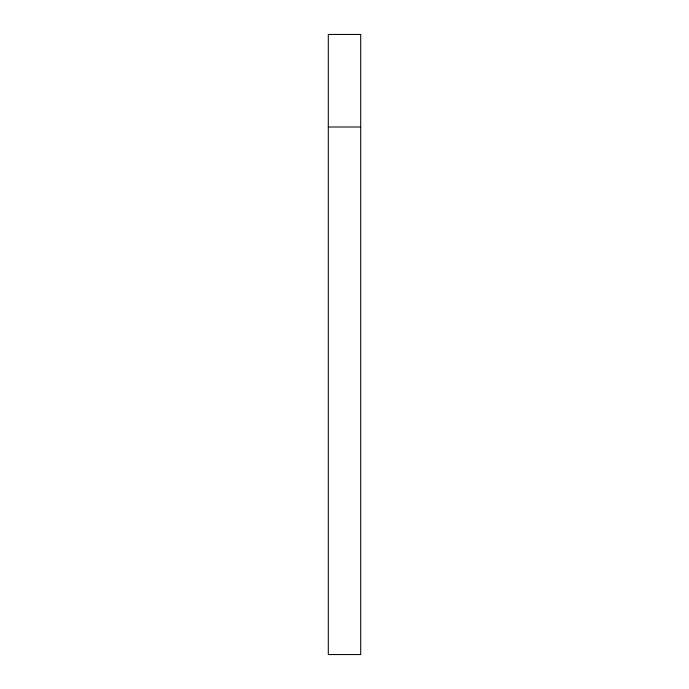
<?xml version="1.0" encoding="UTF-8"?>
<svg xmlns="http://www.w3.org/2000/svg" width="689" height="689" viewBox="0 0 689 689"><rect width="100%" height="100%" fill="white"/><g stroke="black" fill="none" stroke-linecap="round" stroke-linejoin="round"><path stroke-width="1.03" d="M328.3 127L360.7 127M360.7 34.45L328.3 34.45L328.3 654.55L360.7 654.55L360.7 34.45"/></g></svg>
